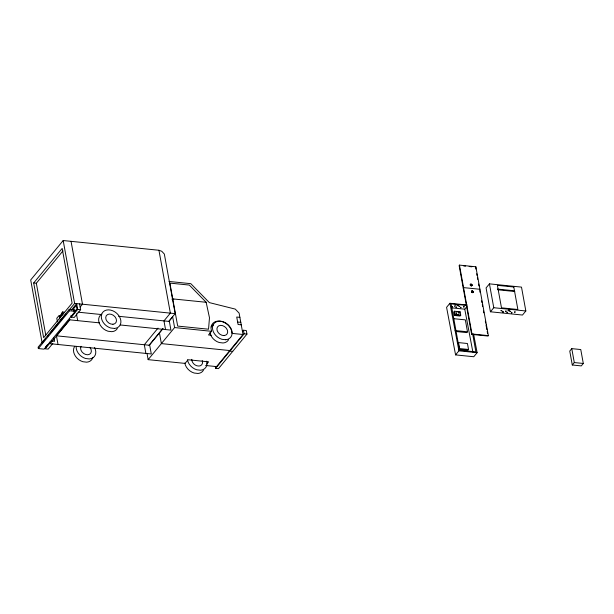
<?xml version="1.0" encoding="UTF-8"?>
<svg xmlns="http://www.w3.org/2000/svg" width="614" height="614" viewBox="0 0 614 614"><rect width="100%" height="100%" fill="white"/><g stroke="black" fill="none" stroke-linecap="round" stroke-linejoin="round"><path stroke-width="0.92" d="M459.003 306.463L459.763 306.325M509.965 311.689L510.741 311.582M454.667 306.163L455.312 305.872M454.56 306.087L455.266 305.826M459.763 306.44L459.095 306.601M503.204 311.966L502.582 312.135M502.528 311.866L503.227 311.866L502.521 312.104M509.965 311.628L510.718 311.482M168.773 321.383L175.167 313.624L164.337 254.05L161.766 251.279L158.934 250.259L63.181 240.534L30.7 279.946L42.128 342.819L45.636 338.567M33.701 282.962L62.167 248.424L72.107 303.116L43.64 337.654L33.701 282.962L36.333 283.231L62.981 250.896M64.109 312.119L62.551 311.958L61.692 313.002L62.098 315.258M59.888 316.832L62.083 314.168L61.937 313.363L59.742 316.026L59.888 316.832L60.748 316.924L60.602 316.11M69.252 309.418L38.106 347.209L38.352 348.568L44.093 349.151L75.238 311.367L74.992 310.001L69.252 309.418L69.497 310.784L38.352 348.568M47.393 336.434L48.56 335.014M50.348 332.849L62.858 317.668M64.048 316.225L65.836 314.061M69.374 309.755L74.609 303.408L63.181 240.534M71.431 309.963L76.658 303.615L77.709 309.395L71.316 317.154L74.24 317.453L80.634 309.694L79.582 303.915M45.566 347.04L47.708 344.446M49.911 343.134L45.229 348.813L48.145 349.105L52.827 343.426M57.018 335.091L69.559 319.917M80.142 307.031L82.499 304.214L71.04 241.333M58.031 344.492L56.419 335.812L149.709 345.291L151.29 353.963L50.141 343.694L69.789 319.84L69.512 318.313M158.013 328.122L144.313 344.738L145.886 353.418M149.118 345.229L162.817 328.605M149.21 345.329L163.04 328.544M169.05 321.252L172.657 316.87L174.599 327.554L148.143 359.651L185.067 363.404L188.076 359.743L208.614 361.838L206.811 364.033M169.011 281.458L190.816 283.668L209.351 302.61L235.262 309.103L239.115 313.109L243.006 334.5L232.061 333.387L231.57 330.401A11.712 8.788 39.5 0 0 219.958 321.137A11.712 8.788 39.5 0 0 210.978 327.968L211.523 331.291L208.514 334.952L211.316 335.236M242.453 331.453L243.451 330.232L246.306 330.524L246.958 334.1L218.492 368.638L215.644 368.354L215.314 366.558M243.006 334.5L216.55 366.604L205.606 365.491M215.644 368.354L244.103 333.809L243.451 330.232M459.464 265.11L459.126 265.517L471.644 334.377L488.03 336.042L488.368 335.635L475.85 266.775L459.464 265.11L471.982 333.97L471.644 334.377M475.85 266.775L475.858 269.055M467.208 305.02L449.932 303.27L446.578 307.33L455.58 354.892L473.762 356.742L477.116 352.682L473.586 334.024M463.217 288.012L463.555 287.605L479.941 289.271M454.406 311.229L453.738 312.042L454.36 315.45L460.063 316.033L460.73 315.22L460.109 311.805L454.406 311.229L455.028 314.637L454.36 315.45M459.441 312.618L460.109 311.805M472.88 352.075L464.767 309.18L467.001 306.47M489.435 283.86L486.081 287.92L490.417 311.782L522.483 315.043L525.837 310.976L521.501 287.114L489.435 283.86L493.771 307.721L490.417 311.782M457.867 343.418L458.535 342.604L467.446 343.51L468.528 349.473L467.86 350.287L458.95 349.381L459.617 348.568L458.535 342.604M453.884 318.704L465.335 319.871L467.5 331.798L466.832 332.611L456.332 331.545M455.58 354.892L458.927 350.832L449.932 303.27M571.772 348.637L569.761 351.07L572.286 364.992L581.289 365.906L583.3 363.465L580.767 349.543L571.772 348.637L574.297 362.552L572.286 364.992M451.628 306.647L452.104 306.578M452.119 306.893L451.62 306.954M501.224 310.569L501.699 310.515M503.135 312.035L502.597 312.135M506.113 311.298L506.005 311.336M505.79 310.976L506.243 311.006L505.637 311.336M451.835 306.578L452.188 306.609M501.431 310.507L501.776 310.546M463.685 265.977L465.504 266.161M469.142 266.53L471.874 266.806M497.401 289.071L514.379 290.798M498.061 289.808L514.778 291.504M493.771 307.721L525.837 310.976M466.571 305.427L451.09 303.853L459.518 350.218L475.911 351.883L472.703 334.269M452.034 307.883L464.767 309.18M455.028 314.637L460.73 315.22M172.78 298.895L206.158 302.28L209.481 317.776L208.537 329.211L177.684 326.08L169.871 283.1L189.327 285.073L206.158 302.28M171.905 299.141L173.8 299.333M455.097 330.539L467.5 331.798M471.982 333.97L488.368 335.635M239.89 317.354L236.728 317.039L238.086 324.514L241.248 324.837M74.609 303.408L175.167 313.624M237.633 322.02L240.795 322.342M77.709 309.395L80.634 309.694M459.617 348.568L468.528 349.473M69.497 310.784L75.238 311.367M77.963 312.158L101.594 314.56M118.602 316.287L169.364 321.444L170.938 330.117L120.183 324.959M458.927 350.832L477.116 352.682M574.297 362.552L583.3 363.465M244.103 333.809L246.958 334.1M174.599 327.554L211.523 331.307M69.789 319.84L99.391 322.849M232.721 351.369L229.874 351.078L229.774 350.548L161.375 343.602L159.433 332.926M51.66 341L54.585 341.3L53.986 337.992M476.71 273.744L477.055 275.617M477.393 277.49L477.73 279.362M478.582 284.052L478.928 285.932M479.78 290.606L480.11 292.464M481.629 300.806L481.967 302.664M482.305 304.513L482.642 306.371M483.487 311.006L483.824 312.864M485.336 321.206L485.674 323.064M486.012 324.913L486.856 329.557M487.194 331.406L487.531 333.264M158.934 250.259L170.362 313.132L163.969 320.892L165.542 329.572M147.015 353.426L148.143 359.651M76.389 313.7L77.686 320.646M71.017 315.504L71.316 317.154M62.551 311.958L62.958 314.214M59.781 319.042L59.128 315.419L56.78 318.267L57.44 321.889M49.857 342.159L50.141 343.694M36.333 283.231L45.758 335.098M117.351 328.482A10.814 8.12 39.5 0 1 111.817 331.675L108.033 331.23A10.814 8.12 39.5 0 1 99.23 323.079A10.814 8.12 39.5 0 1 101.801 314.084M94.556 347.539A10.814 8.12 39.5 0 1 89.352 358.944L85.569 358.499A10.814 8.12 39.5 0 1 76.167 346.741M92.852 357.486A10.814 8.12 39.5 0 1 86.689 362.176L82.905 361.73A10.814 8.12 39.5 0 1 74.409 346.81M89.943 347.363A5.94 4.459 39.5 0 1 87.825 354.762L85.753 354.516A5.94 4.459 39.5 0 1 81.086 346.319M228.546 339.772A10.814 8.12 39.5 0 1 223.012 342.973L219.229 342.528A10.814 8.12 39.5 0 1 209.942 332.55M211.178 326.955A10.814 8.12 39.5 0 1 212.997 325.382M206.672 361.178A10.814 8.12 39.5 0 1 200.548 370.234L196.764 369.789A10.814 8.12 39.5 0 1 187.47 359.812M203.411 370.273A10.814 8.12 39.5 0 1 197.885 373.466L194.101 373.02A10.814 8.12 39.5 0 1 184.806 363.043M202.229 360.587A5.94 4.459 39.5 0 1 199.02 366.051L196.948 365.806A5.94 4.459 39.5 0 1 191.783 359.351M211.393 325.788A11.712 8.788 39.5 0 1 213.058 325.082M455.941 307.238L456.716 307.153L455.941 307.238M460.393 307.691L461.168 307.606L460.423 307.637M463.455 306.9L464.238 306.816L463.455 306.9M506.903 312.419L507.686 312.326L506.934 312.365M511.355 312.871L512.137 312.779L511.385 312.818M514.425 312.081L515.2 311.989L514.425 312.081M501.062 310.715L501.799 310.745L501.055 310.776M76.313 305.388L73.665 308.604L74.309 312.165L76.965 308.949L76.313 305.388M457.622 304.713L456.954 305.526L458.374 305.665L459.049 304.859L457.622 304.713M508.584 309.886L507.916 310.699L509.344 310.845L510.011 310.032L508.584 309.886M513.788 286.999L497.394 285.333L501.484 307.837L517.871 309.502L513.788 286.999M224.156 335.559L222.076 335.313A5.94 4.459 39.5 0 1 217.41 327.124A5.94 4.459 39.5 0 1 226.267 328.168A5.94 4.459 39.5 0 1 224.156 335.559M112.961 324.261L110.881 324.015A5.94 4.459 39.5 0 1 106.214 315.826A5.94 4.459 39.5 0 1 115.071 316.87A5.94 4.459 39.5 0 1 112.961 324.261M225.676 339.742L221.892 339.296A10.814 8.12 39.5 0 1 213.396 324.384A10.814 8.12 39.5 0 1 229.529 326.28A10.814 8.12 39.5 0 1 225.676 339.742M114.48 328.452L110.697 327.999A10.814 8.12 39.5 0 1 102.2 313.086A10.814 8.12 39.5 0 1 118.333 314.99A10.814 8.12 39.5 0 1 114.48 328.444M470.485 285.165A0.798 0.599 39.5 0 0 471.736 285.548A0.798 0.599 39.5 0 0 471.168 284.382A0.798 0.599 39.5 0 0 470.485 285.165M470.286 285.011A0.959 0.721 39.5 0 0 471.736 285.756A0.959 0.721 39.5 0 0 471.36 284.328A0.959 0.721 39.5 0 0 470.286 285.011M471.705 291.934A0.798 0.599 39.5 0 0 472.949 292.394A0.798 0.599 39.5 0 0 472.45 291.22A0.798 0.599 39.5 0 0 471.767 291.857A0.798 0.599 39.5 0 0 473.01 292.31A0.798 0.599 39.5 0 0 472.519 291.136A0.798 0.599 39.5 0 0 471.705 291.934M471.544 291.896A0.959 0.721 39.5 0 0 473.026 292.54A0.959 0.721 39.5 0 0 472.534 291.113A0.959 0.721 39.5 0 0 471.544 291.896M470.355 284.927A0.959 0.721 39.5 0 0 471.798 285.671A0.959 0.721 39.5 0 0 471.429 284.251A0.959 0.721 39.5 0 0 470.355 284.927M470.547 285.08A0.798 0.599 39.5 0 0 471.798 285.464A0.798 0.599 39.5 0 0 471.237 284.305A0.798 0.599 39.5 0 0 470.547 285.08M471.613 291.811A0.959 0.721 39.5 0 0 473.087 292.456A0.959 0.721 39.5 0 0 472.596 291.036A0.959 0.721 39.5 0 0 471.613 291.811M456.171 313.37A1.673 1.259 39.5 0 0 458.788 314.261A1.673 1.259 39.5 0 0 457.683 311.797A1.673 1.259 39.5 0 0 456.171 313.37"/></g></svg>
